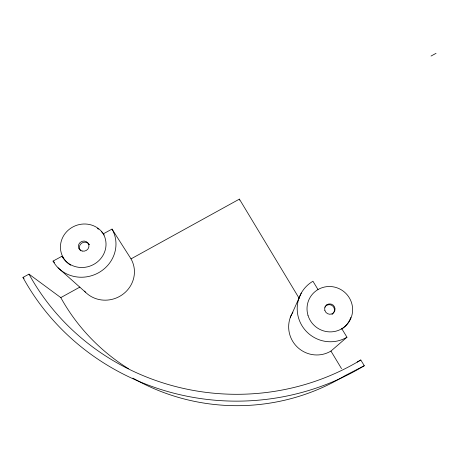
<?xml version="1.0" encoding="UTF-8"?>
<svg xmlns="http://www.w3.org/2000/svg" width="459" height="459" viewBox="0 0 459 459"><rect width="100%" height="100%" fill="white"/><g stroke="black" fill="none" stroke-linecap="round" stroke-linejoin="round"><path stroke-width="0.69" d="M292.165 313.377L301.288 293.043M326.613 305.35L327.141 304.592M332.58 313.549L332.018 314.254A5.221 5.118 38.3 0 0 332.878 306.142A5.221 5.118 38.3 0 0 324.76 307.249M292.905 312.149A27.947 27.534 42.8 0 0 296.686 346.459A27.947 27.534 42.8 0 0 330.945 351.078L346.964 337.222L341.812 328.742M357.171 362.094L360.803 359.994L364.28 365.72L344.841 375.737A202.729 194.851 3.2 0 1 132.88 378.101M24.126 278.24L22.95 277.42L28.997 274.138L60.806 297.61L79.86 287.099M84.422 291.098A28.521 27.19 -23.3 0 0 122.042 294.89A28.521 27.19 -23.3 0 0 131.016 258.887L239.397 199.12L299.182 298.356M54.627 262.531L53.037 261.096L61.982 256.242A23.512 22.21 -21.1 0 0 93.579 264.504A23.512 22.21 -21.1 0 0 103.281 233.838L112.03 229.093L131.016 258.887M431.035 56.044L436.05 53.324M58.069 267.792L85.403 292.142M61.982 256.242L63.072 257.304M78.988 248.663L79.964 249.759M88.369 243.568L89.281 244.699A5.307 5.02 -21.3 0 0 81.576 243.224A5.307 5.02 -21.3 0 0 80.761 250.809M103.281 233.838L103.832 234.629M318.001 289.56L312.952 281.247A32.836 32.17 38.2 0 0 301.988 325.718A32.836 32.17 38.2 0 0 346.964 337.222M330.945 351.078L341.542 368.663M239.397 199.12L239.403 200.147M290.26 317.404A27.758 27.351 43 0 1 291.809 314.174M360.803 359.994A232.455 220.991 4.4 0 1 28.997 274.138M364.28 365.72A238.846 227.096 4.3 0 1 22.95 277.42M128.445 368.703A198.638 190.829 3.3 0 1 60.806 297.61M112.03 229.093A33.593 31.734 -21.1 0 1 98.197 272.95A33.593 31.734 -21.1 0 1 53.037 261.096M350.814 317.393A22.847 22.388 38.3 0 1 341.743 329.017M70.692 265.182A23.369 22.084 -21.2 0 1 68.081 230.315A23.369 22.084 -21.2 0 1 104.107 235.025M97.383 228.496A23.225 21.957 -21.3 0 1 98.467 229.196M101.439 231.652A23.225 21.957 -21.3 0 1 103.344 233.809M307.983 315.322A22.984 22.52 38.1 0 0 346.436 325.07A22.984 22.52 38.1 0 0 335.036 287.214A22.984 22.52 38.1 0 0 307.983 315.322M324.857 310.45A5.256 5.147 38.1 0 0 333.641 312.717A5.256 5.147 38.1 0 0 331.071 304.053A5.256 5.147 38.1 0 0 324.857 310.45M82.121 251.039A5.342 5.049 -21.2 0 0 88.851 244.796A5.342 5.049 -21.2 0 0 80.067 242.53A5.342 5.049 -21.2 0 0 82.121 251.039"/></g></svg>
